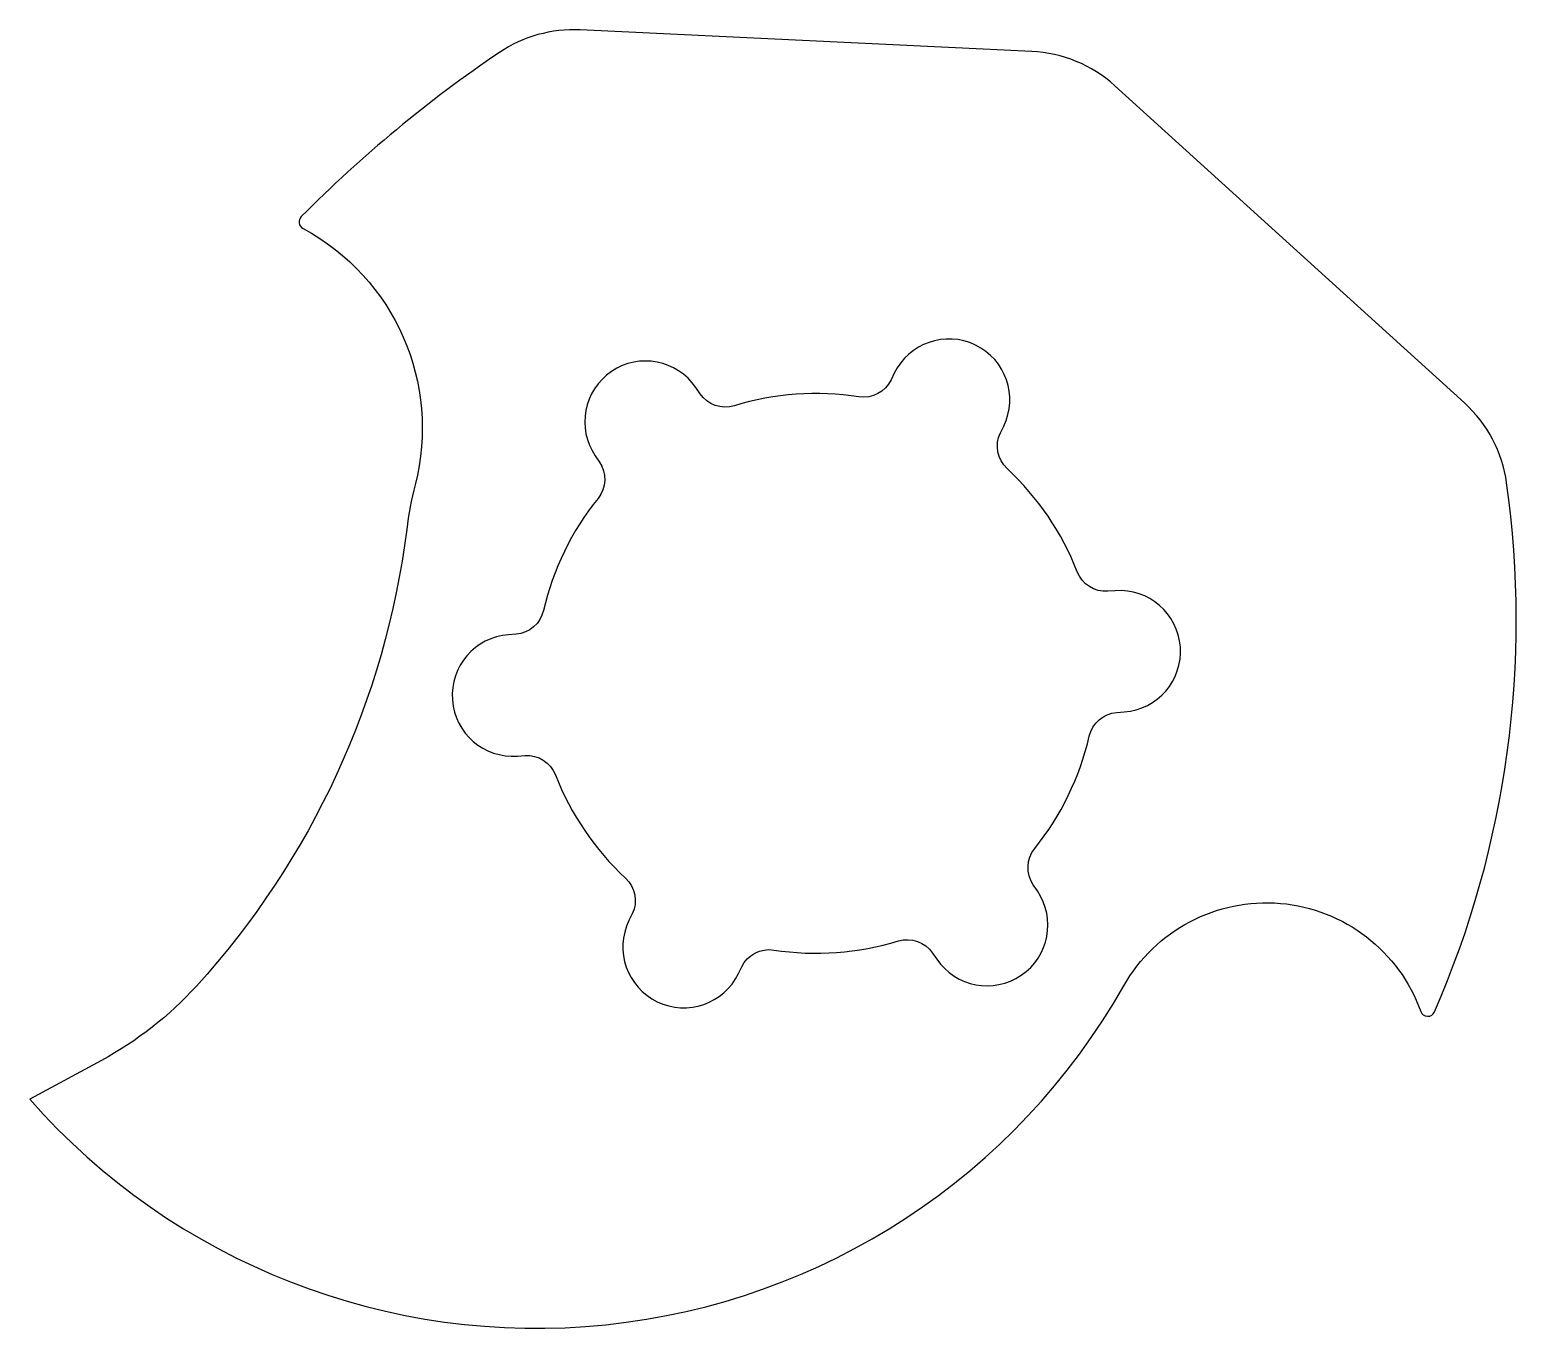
# Model space of a CAD drawing. Header units: millimetres. Extents: x -56 to 50, y -46 to 46.
import ezdxf

# ---------------------------------------------------------------- set-up
doc = ezdxf.new("R2010")
doc.units = ezdxf.units.MM
doc.layers.get('0').update_dxf_attribs({"linetype": 'CONTINUOUS'})

msp = doc.modelspace()

# ---------------------------------------------------------------- linework, layer by layer
for points in [[(49, 13.53, 0.175067), (46, 19.2), (21.18, 41.73, 0.174082), (15.29, 44.16), (-16.77, 45.69, 0.161696), (-22.49, 44.09, 0.049204), (-36.56, 32.43, 0.500813), (-36.44, 31.59, -0.344947), (-28.48, 13.4, 0.031728), (-29.08, 10.22, -0.154392), (-44.01, -22.2, -0.08436), (-50.75, -27.48), (-55.84, -30.24, 0.515818), (21.82, -22.19, -0.641923), (42.9, -24, 0.679256), (43.88, -24.03, 0.138795)], [(13.3, 17.55, 1), (5.53, 21.31), (5.3, 20.84, -0.32918), (3.02, 19.64, 0.112893), (-5.82, 19, -0.32918), (-8.25, 19.86), (-8.55, 20.29, 1), (-15.69, 15.44), (-15.4, 15.01, -0.32918), (-15.5, 12.43, 0.112893), (-19.37, 4.46, -0.32918), (-21.32, 2.78), (-21.85, 2.74, 1), (-21.22, -5.87), (-20.7, -5.83, -0.32918), (-18.52, -7.21, 0.112893), (-13.54, -14.54, -0.32918), (-13.07, -17.08), (-13.3, -17.55, 1), (-5.53, -21.31), (-5.3, -20.84, -0.32918), (-3.02, -19.64, 0.112893), (5.82, -19, -0.32918), (8.25, -19.86), (8.55, -20.29, 1), (15.69, -15.44), (15.4, -15.01, -0.32918), (15.5, -12.43, 0.112893), (19.37, -4.46, -0.32918), (21.32, -2.78), (21.85, -2.74, 1), (21.22, 5.87), (20.7, 5.83, -0.32918), (18.52, 7.21, 0.112893), (13.54, 14.54, -0.32918), (13.07, 17.08)]]:
    msp.add_lwpolyline(points, format="xyb", close=True)

doc.saveas('drawing.dxf')
